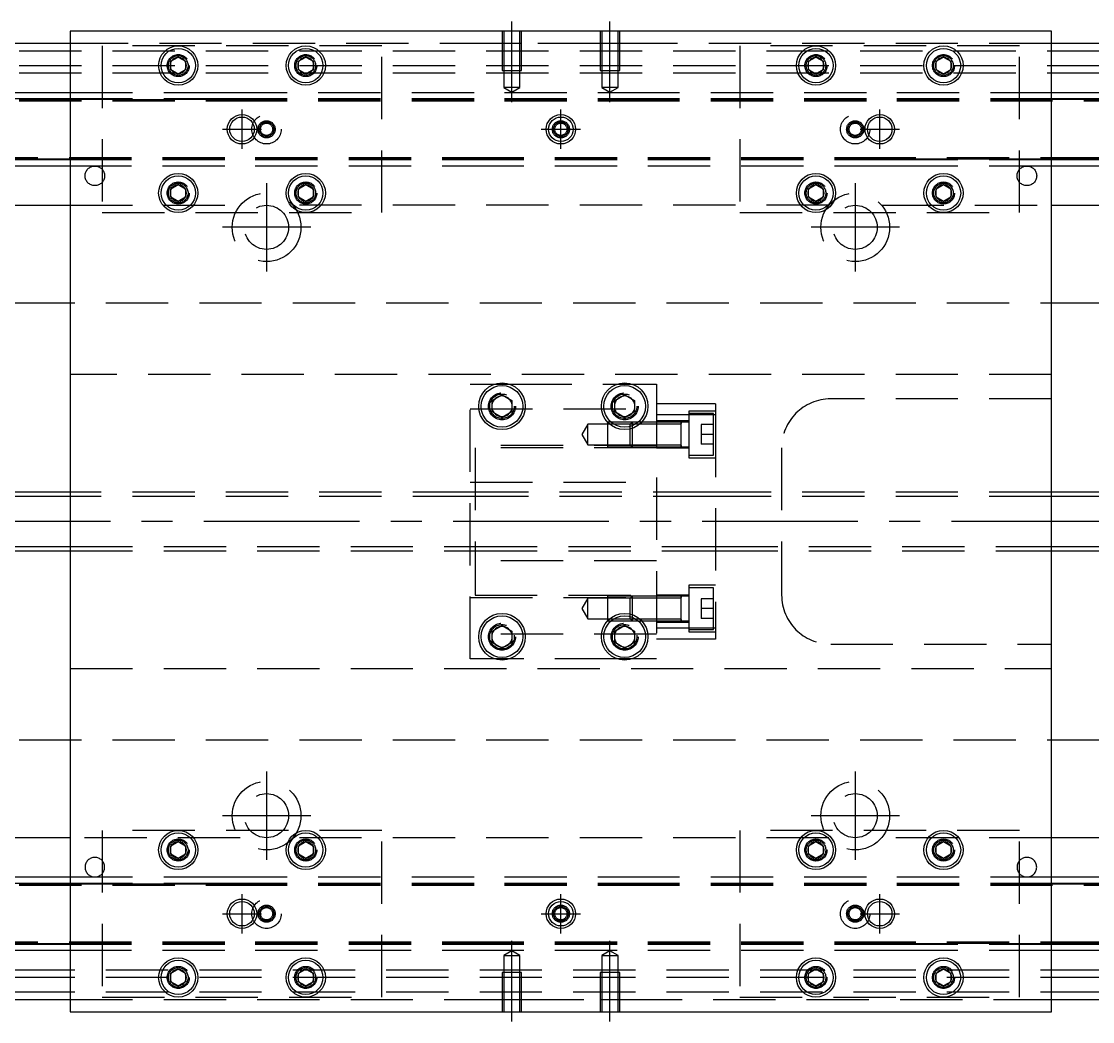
# Model space of a CAD drawing. Extents: x -8 to 830, y -263 to 102.
# Drawn here: x 210 to 428.4, y -102 to 102 of the extents above; entities that cross this region are included whole.
import ezdxf

# ---------------------------------------------------------------- set-up
doc = ezdxf.new("R2010")
doc.units = 0
doc.linetypes.add('CENTER', pattern=[50.8, 31.75, -6.35, 6.35, -6.35])
doc.linetypes.add('DASHED', pattern=[19.05, 12.7, -6.35])
doc.layers.get('0').update_dxf_attribs({"linetype": 'CONTINUOUS'})
doc.layers.add('CENTER', color=1, linetype='CENTER')

msp = doc.modelspace()

# ---------------------------------------------------------------- linework, layer by layer
at = {"color": 7, "linetype": 'CONTINUOUS'}
for p, q in [((420, 100), (220, 100)), ((220, 100), (220, -100)), ((420, -100), (420, 100)), ((220, 97.5), (0, 97.5)), ((640, 97.5), (420, 97.5)), ((240.5, 93.866026), (242, 94.73205)), ((242, 94.73205), (243.5, 93.866026)), ((266.5, 93.866026), (268, 94.73205)), ((268, 94.73205), (269.5, 93.866026)), ((370.5, 93.866026), (372, 94.73205)), ((372, 94.73205), (373.5, 93.866026)), ((396.5, 93.866026), (398, 94.73205)), ((398, 94.73205), (399.5, 93.866026)), ((240.5, 92.133974), (240.5, 93.866026)), ((242, 91.26795), (240.5, 92.133974)), ((243.5, 92.133974), (242, 91.26795)), ((243.5, 93.866026), (243.5, 92.133974)), ((266.5, 92.133974), (266.5, 93.866026)), ((268, 91.26795), (266.5, 92.133974)), ((269.5, 92.133974), (268, 91.26795)), ((269.5, 93.866026), (269.5, 92.133974)), ((370.5, 92.133974), (370.5, 93.866026)), ((372, 91.26795), (370.5, 92.133974)), ((373.5, 92.133974), (372, 91.26795)), ((373.5, 93.866026), (373.5, 92.133974)), ((396.5, 92.133974), (396.5, 93.866026)), ((398, 91.26795), (396.5, 92.133974)), ((399.5, 92.133974), (398, 91.26795)), ((399.5, 93.866026), (399.5, 92.133974)), ((0, 87.5), (220, 87.5)), ((420, 87.5), (640, 87.5)), ((0, 86.247728), (220, 86.247728)), ((420, 86.247728), (640, 86.247728)), ((220, 73.752272), (0, 73.752272)), ((220, 72.5), (0, 72.5)), ((640, 73.752272), (420, 73.752272)), ((640, 72.5), (420, 72.5)), ((240.5, 67.866026), (242, 68.73205)), ((240.5, 66.133974), (240.5, 67.866026)), ((242, 68.73205), (243.5, 67.866026)), ((243.5, 67.866026), (243.5, 66.133974)), ((266.5, 67.866026), (268, 68.73205)), ((266.5, 66.133974), (266.5, 67.866026)), ((268, 68.73205), (269.5, 67.866026)), ((269.5, 67.866026), (269.5, 66.133974)), ((370.5, 67.866026), (372, 68.73205)), ((370.5, 66.133974), (370.5, 67.866026)), ((372, 68.73205), (373.5, 67.866026)), ((373.5, 67.866026), (373.5, 66.133974)), ((396.5, 67.866026), (398, 68.73205)), ((396.5, 66.133974), (396.5, 67.866026)), ((398, 68.73205), (399.5, 67.866026)), ((399.5, 67.866026), (399.5, 66.133974)), ((242, 65.26795), (240.5, 66.133974)), ((243.5, 66.133974), (242, 65.26795)), ((268, 65.26795), (266.5, 66.133974)), ((269.5, 66.133974), (268, 65.26795)), ((372, 65.26795), (370.5, 66.133974)), ((373.5, 66.133974), (372, 65.26795)), ((398, 65.26795), (396.5, 66.133974)), ((399.5, 66.133974), (398, 65.26795)), ((145.361903, 64.5), (220, 64.5)), ((420, 64.5), (494.638097, 64.5)), ((306, 24.6547), (308, 25.809402)), ((306, 22.3453), (306, 24.6547)), ((308, 25.809402), (310, 24.6547)), ((310, 24.6547), (310, 22.3453)), ((331, 24.6547), (333, 25.809402)), ((331, 22.3453), (331, 24.6547)), ((333, 25.809402), (335, 24.6547)), ((335, 24.6547), (335, 22.3453)), ((308, 21.190598), (306, 22.3453)), ((310, 22.3453), (308, 21.190598)), ((333, 21.190598), (331, 22.3453)), ((335, 22.3453), (333, 21.190598)), ((344.5, 15.254372), (344.5, 20.253526)), ((344.5, 15.253516), (344.5, 20.253526)), ((220, 6), (60.5, 6)), ((585, 6), (420, 6)), ((60.5, -6), (220, -6)), ((420, -6), (585, -6)), ((344.5, -20.253526), (344.5, -15.253516)), ((306, -22.3453), (308, -21.190598)), ((308, -21.190598), (310, -22.3453)), ((331, -22.3453), (333, -21.190598)), ((333, -21.190598), (335, -22.3453)), ((344.5, -20.253526), (344.5, -19.85352)), ((306, -24.6547), (306, -22.3453)), ((310, -22.3453), (310, -24.6547)), ((331, -24.6547), (331, -22.3453)), ((335, -22.3453), (335, -24.6547)), ((308, -25.809402), (306, -24.6547)), ((310, -24.6547), (308, -25.809402)), ((333, -25.809402), (331, -24.6547)), ((335, -24.6547), (333, -25.809402)), ((220, -64.5), (145.361903, -64.5)), ((240.5, -66.133974), (242, -65.26795)), ((242, -65.26795), (243.5, -66.133974)), ((266.5, -66.133974), (268, -65.26795)), ((268, -65.26795), (269.5, -66.133974)), ((370.5, -66.133974), (372, -65.26795)), ((372, -65.26795), (373.5, -66.133974)), ((396.5, -66.133974), (398, -65.26795)), ((398, -65.26795), (399.5, -66.133974)), ((494.638097, -64.5), (420, -64.5)), ((240.5, -67.866026), (240.5, -66.133974)), ((243.5, -66.133974), (243.5, -67.866026)), ((266.5, -67.866026), (266.5, -66.133974)), ((269.5, -66.133974), (269.5, -67.866026)), ((370.5, -67.866026), (370.5, -66.133974)), ((373.5, -66.133974), (373.5, -67.866026)), ((396.5, -67.866026), (396.5, -66.133974)), ((399.5, -66.133974), (399.5, -67.866026)), ((242, -68.73205), (240.5, -67.866026)), ((243.5, -67.866026), (242, -68.73205)), ((268, -68.73205), (266.5, -67.866026)), ((269.5, -67.866026), (268, -68.73205)), ((372, -68.73205), (370.5, -67.866026)), ((373.5, -67.866026), (372, -68.73205)), ((398, -68.73205), (396.5, -67.866026)), ((399.5, -67.866026), (398, -68.73205)), ((0, -72.5), (220, -72.5)), ((0, -73.752272), (220, -73.752272)), ((420, -72.5), (640, -72.5)), ((420, -73.752272), (640, -73.752272)), ((220, -86.247728), (0, -86.247728)), ((640, -86.247728), (420, -86.247728)), ((220, -87.5), (0, -87.5)), ((640, -87.5), (420, -87.5)), ((240.5, -92.133974), (242, -91.26795)), ((242, -91.26795), (243.5, -92.133974)), ((266.5, -92.133974), (268, -91.26795)), ((268, -91.26795), (269.5, -92.133974)), ((370.5, -92.133974), (372, -91.26795)), ((372, -91.26795), (373.5, -92.133974)), ((396.5, -92.133974), (398, -91.26795)), ((398, -91.26795), (399.5, -92.133974)), ((240.5, -93.866026), (240.5, -92.133974)), ((242, -94.73205), (240.5, -93.866026)), ((243.5, -93.866026), (242, -94.73205)), ((243.5, -92.133974), (243.5, -93.866026)), ((266.5, -93.866026), (266.5, -92.133974)), ((268, -94.73205), (266.5, -93.866026)), ((269.5, -93.866026), (268, -94.73205)), ((269.5, -92.133974), (269.5, -93.866026)), ((370.5, -93.866026), (370.5, -92.133974)), ((372, -94.73205), (370.5, -93.866026)), ((373.5, -93.866026), (372, -94.73205)), ((373.5, -92.133974), (373.5, -93.866026)), ((396.5, -93.866026), (396.5, -92.133974)), ((398, -94.73205), (396.5, -93.866026)), ((399.5, -93.866026), (398, -94.73205)), ((399.5, -92.133974), (399.5, -93.866026)), ((0, -97.5), (220, -97.5)), ((420, -97.5), (640, -97.5)), ((220, -100), (420, -100))]:
    msp.add_line(p, q, dxfattribs=at)
at = {"color": 3, "linetype": 'DASHED'}
for p, q in [((308.000006, 100), (308.000006, 92)), ((308.35, 100), (308.35, 92)), ((311.65, 92), (311.65, 100)), ((311.999994, 92), (311.999994, 100)), ((328.000006, 100), (328.000006, 92)), ((328.35, 100), (328.35, 92)), ((331.65, 92), (331.65, 100)), ((331.999994, 92), (331.999994, 100)), ((308.000006, 97.5), (220, 97.5)), ((283.5, 97), (226.5, 97)), ((226.5, 97), (226.5, 63)), ((283.5, 63), (283.5, 97)), ((311.999994, 97.5), (308.000006, 97.5)), ((328.000006, 97.5), (311.999994, 97.5)), ((331.999994, 97.5), (328.000006, 97.5)), ((420, 97.5), (331.999994, 97.5)), ((413.5, 97), (356.5, 97)), ((356.5, 97), (356.5, 63)), ((413.5, 63), (413.5, 97)), ((0, 96), (640, 96)), ((0, 93), (640, 93)), ((243.973226, 93.326156), (244, 93)), ((266, 93), (266.023172, 93.30356)), ((308.000006, 92), (311.999994, 92)), ((308.35, 92), (308.35, 88.5)), ((311.65, 88.5), (311.65, 92)), ((328.000006, 92), (331.999994, 92)), ((328.35, 92), (328.35, 88.5)), ((331.65, 88.5), (331.65, 92)), ((373.973226, 93.326156), (374, 93)), ((396, 93), (396.023172, 93.30356)), ((0, 91.5), (640, 91.5)), ((220, 87.5), (251.5, 87.5)), ((251.5, 87.5), (308.5, 87.5)), ((311.65, 88.5), (308.35, 88.5)), ((308.35, 88.5), (310, 87.547372)), ((308.5, 87.5), (331.5, 87.5)), ((310, 87.547372), (311.65, 88.5)), ((331.65, 88.5), (328.35, 88.5)), ((328.35, 88.5), (330, 87.547372)), ((330, 87.547372), (331.65, 88.5)), ((331.5, 87.5), (388.5, 87.5)), ((388.5, 87.5), (420, 87.5)), ((0, 86.1147), (220, 86.1147)), ((0, 86.1), (251.5, 86.1)), ((0, 85.8), (251.5, 85.8)), ((220, 86.247728), (251.5, 86.247728)), ((220, 86.1147), (251.5, 86.1147)), ((251.5, 86.247728), (308.5, 86.247728)), ((251.5, 86.1147), (308.5, 86.1147)), ((251.5, 86.1), (308.5, 86.1)), ((251.5, 85.8), (308.5, 85.8)), ((308.5, 86.247728), (331.5, 86.247728)), ((308.5, 86.1147), (331.5, 86.1147)), ((308.5, 86.1), (331.5, 86.1)), ((308.5, 85.8), (331.5, 85.8)), ((331.5, 86.247728), (388.5, 86.247728)), ((331.5, 86.1147), (388.5, 86.1147)), ((331.5, 86.1), (388.5, 86.1)), ((331.5, 86.1), (388.5, 86.1)), ((331.5, 85.8), (388.5, 85.8)), ((331.5, 85.8), (388.5, 85.8)), ((388.5, 86.247728), (420, 86.247728)), ((388.5, 86.1147), (420, 86.1147)), ((388.5, 86.1), (640, 86.1)), ((388.5, 85.8), (640, 85.8)), ((420, 86.1147), (640, 86.1147)), ((251.5, 74.2), (0, 74.2)), ((251.5, 73.9), (0, 73.9)), ((220, 73.8853), (0, 73.8853)), ((251.5, 73.8853), (220, 73.8853)), ((251.5, 73.752272), (220, 73.752272)), ((251.5, 72.5), (220, 72.5)), ((308.5, 74.2), (251.5, 74.2)), ((308.5, 73.9), (251.5, 73.9)), ((308.5, 73.8853), (251.5, 73.8853)), ((308.5, 73.752272), (251.5, 73.752272)), ((308.5, 72.5), (251.5, 72.5)), ((331.5, 74.2), (308.5, 74.2)), ((331.5, 73.9), (308.5, 73.9)), ((331.5, 73.8853), (308.5, 73.8853)), ((331.5, 73.752272), (308.5, 73.752272)), ((331.5, 72.5), (308.5, 72.5)), ((388.5, 74.2), (331.5, 74.2)), ((388.5, 73.9), (331.5, 73.9)), ((388.5, 73.8853), (331.5, 73.8853)), ((388.5, 73.752272), (331.5, 73.752272)), ((388.5, 72.5), (331.5, 72.5)), ((640, 74.2), (388.5, 74.2)), ((640, 73.9), (388.5, 73.9)), ((420, 73.8853), (388.5, 73.8853)), ((420, 73.752272), (388.5, 73.752272)), ((420, 72.5), (388.5, 72.5)), ((640, 73.8853), (420, 73.8853)), ((240, 67), (240.030168, 67.346066)), ((269.973226, 67.326156), (270, 67)), ((370, 67), (370.030168, 67.346066)), ((399.973226, 67.326156), (400, 67)), ((220, 64.5), (251.5, 64.5)), ((374.638097, 64.5), (265.361903, 64.5)), ((385.361902, 64.5), (420, 64.5)), ((226.5, 63), (283.5, 63)), ((356.5, 63), (413.5, 63)), ((640, 44.5), (0, 44.5)), ((420, 30), (220, 30)), ((301.5, 28), (306.47931, 28)), ((301.5, -28), (301.5, 28)), ((306.47931, 28), (309.52069, 28)), ((309.52069, 28), (331.47931, 28)), ((331.47931, 28), (334.52069, 28)), ((334.52069, 28), (339.5, 28)), ((339.5, 28), (339.5, -28)), ((420, 25), (375, 25)), ((301.5, 23), (339.5, 23)), ((305.5, 23.5), (305.518502, 23.803588)), ((330.5, 23.5), (330.518502, 23.803588)), ((351.5, 24), (339.5, 24)), ((346.1, 22.50352), (346.1, 13.00352)), ((351.5, 22.50352), (346.1, 22.50352)), ((351.1, 22.00352), (346.1, 22.00352)), ((351.1, 13.50352), (351.1, 22.00352)), ((351.5, 24), (351.5, 21.748564)), ((325.5, 19.85352), (324.287564, 17.75352)), ((325.5, 15.65352), (325.5, 19.85352)), ((329.5, 19.85352), (325.5, 19.85352)), ((329.5, 20.253516), (329.5, 15.253526)), ((329.532604, 20.253516), (329.5, 20.253516)), ((334.1, 19.85352), (329.5, 19.85352)), ((330.25722, 20.253516), (329.532604, 20.253516)), ((334.5, 20.253518), (330.25722, 20.253516)), ((334.5, 20.25352), (334.1, 19.85352)), ((334.1, 19.39482), (334.1, 19.85352)), ((335.183046, 19.85352), (334.1, 19.85352)), ((334.5, 20.25352), (334.5, 19.523506)), ((335.742786, 20.25352), (334.5, 20.25352)), ((335.74278, 20.253516), (334.5, 20.253518)), ((336.04396, 19.85352), (335.183046, 19.85352)), ((336.467396, 20.253516), (335.74278, 20.253516)), ((336.467402, 20.25352), (335.742786, 20.25352)), ((339.5, 19.85352), (336.04396, 19.85352)), ((339.5, 20.253516), (336.467396, 20.253516)), ((339.5, 20.253518), (336.467402, 20.25352)), ((351.5, 21.748564), (339.5, 21.748564)), ((346.1, 20.50352), (339.5, 20.50352)), ((344.505, 20.25352), (339.5, 20.253518)), ((344.5, 19.85352), (339.5, 19.85352)), ((346.1, 20.25352), (344.495, 20.25352)), ((344.5, 19.996122), (344.5, 20.25352)), ((344.5, 20.25352), (344.5, 19.996072)), ((344.5, 15.51097), (344.5, 19.996122)), ((348.6, 19.75352), (348.6, 17.75352)), ((351.1, 19.75352), (348.6, 19.75352)), ((351.5, 21.748564), (351.5, -21.748564)), ((324.287564, 17.75352), (325.5, 15.65352)), ((334.1, 18.879124), (334.1, 19.39482)), ((334.1, 15.65352), (334.1, 18.879124)), ((334.5, 19.523506), (334.5, 18.99306)), ((334.5, 18.99306), (334.5, 15.25352)), ((348.6, 17.75352), (348.6, 15.75352)), ((351.1, 17.75352), (348.6, 17.75352)), ((339.5, 15.5), (301.5, 15.5)), ((325.5, 15.65352), (329.5, 15.65352)), ((329.5, 15.65352), (334.1, 15.65352)), ((334.1, 15.65352), (339.5, 15.65352)), ((334.1, 15.65352), (334.5, 15.25352)), ((334.1, 15.65352), (339.5, 15.65352)), ((339.5, 15.65352), (344.5, 15.65352)), ((344.5, 15.510988), (344.5, 15.25352)), ((344.5, 15.25352), (344.5, 15.51097)), ((351.1, 15.75352), (348.6, 15.75352)), ((302.5, 15), (302.5, -15)), ((339.5, 15), (302.5, 15)), ((329.5, 15.253526), (334.5, 15.253524)), ((334.5, 15.253524), (339.5, 15.253526)), ((334.5, 15.25352), (339.5, 15.25352)), ((339.5, 15.25352), (344.505, 15.25352)), ((339.5, 15.00352), (346.1, 15.00352)), ((344.495, 15.25352), (346.1, 15.25352)), ((344.5, 15.253516), (344.5, 15.254372)), ((346.1, 13.50352), (351.1, 13.50352)), ((365, 15), (365, -15)), ((346.1, 13.00352), (351.5, 13.00352)), ((301.5, 8), (339.5, 8)), ((302.5, 6), (220, 6)), ((302.5, 5.125), (220, 5.125)), ((351.5, 6), (302.5, 6)), ((351.5, 5.125), (302.5, 5.125)), ((420, 6), (351.5, 6)), ((420, 5.125), (351.5, 5.125)), ((220, -5.125), (302.5, -5.125)), ((220, -6), (302.5, -6)), ((302.5, -5.125), (351.5, -5.125)), ((302.5, -6), (351.5, -6)), ((351.5, -5.125), (420, -5.125)), ((351.5, -6), (420, -6)), ((339.5, -8), (301.5, -8)), ((346.1, -13.00352), (346.1, -22.50352)), ((351.5, -13.00352), (346.1, -13.00352)), ((302.5, -15), (339.5, -15)), ((334.5, -15.253524), (329.5, -15.253526)), ((329.5, -15.253526), (329.5, -20.253516)), ((334.5, -15.25352), (334.1, -15.65352)), ((334.5, -15.25352), (334.5, -18.99306)), ((339.5, -15.25352), (334.5, -15.25352)), ((339.5, -15.253526), (334.5, -15.253524)), ((346.1, -15.00352), (339.5, -15.00352)), ((344.505, -15.25352), (339.5, -15.25352)), ((346.1, -15.25352), (344.495, -15.25352)), ((344.5, -15.65352), (344.5, -15.253516)), ((344.5, -15.51092), (344.5, -15.25352)), ((344.5, -15.25352), (344.5, -15.51097)), ((351.1, -13.50352), (346.1, -13.50352)), ((351.1, -22.00352), (351.1, -13.50352)), ((301.5, -15.5), (339.5, -15.5)), ((325.5, -15.65352), (324.287564, -17.75352)), ((325.5, -19.85352), (325.5, -15.65352)), ((329.5, -15.65352), (325.5, -15.65352)), ((334.1, -15.65352), (329.5, -15.65352)), ((334.1, -18.879124), (334.1, -15.65352)), ((339.5, -15.65352), (334.1, -15.65352)), ((339.5, -15.65352), (334.1, -15.65352)), ((344.5, -15.65352), (339.5, -15.65352)), ((344.5, -19.996072), (344.5, -15.51092)), ((344.5, -19.85352), (344.5, -15.65352)), ((348.6, -15.75352), (348.6, -17.75352)), ((351.1, -15.75352), (348.6, -15.75352)), ((324.287564, -17.75352), (325.5, -19.85352)), ((334.1, -19.39482), (334.1, -18.879124)), ((334.1, -19.85352), (334.1, -19.39482)), ((334.5, -18.99306), (334.5, -19.523506)), ((334.5, -19.523506), (334.5, -20.25352)), ((348.6, -17.75352), (348.6, -19.75352)), ((351.1, -17.75352), (348.6, -17.75352)), ((325.5, -19.85352), (329.5, -19.85352)), ((329.5, -19.85352), (334.1, -19.85352)), ((329.5, -20.253516), (329.532604, -20.253516)), ((329.532604, -20.253516), (330.25722, -20.253516)), ((330.25722, -20.253516), (334.5, -20.253518)), ((334.1, -19.85352), (335.183046, -19.85352)), ((334.1, -19.85352), (334.5, -20.25352)), ((334.5, -20.253518), (335.74278, -20.253516)), ((334.5, -20.25352), (335.742786, -20.25352)), ((335.183046, -19.85352), (336.04396, -19.85352)), ((335.74278, -20.253516), (336.467396, -20.253516)), ((335.742786, -20.25352), (336.467402, -20.25352)), ((336.04396, -19.85352), (339.5, -19.85352)), ((336.467396, -20.253516), (339.5, -20.253516)), ((336.467402, -20.25352), (339.5, -20.253518)), ((339.5, -19.85352), (344.5, -19.85352)), ((339.5, -20.253518), (344.505, -20.25352)), ((339.5, -20.50352), (346.1, -20.50352)), ((351.5, -21.748564), (339.5, -21.748564)), ((344.495, -20.25352), (346.1, -20.25352)), ((344.5, -19.996054), (344.5, -20.25352)), ((344.5, -20.25352), (344.5, -19.996072)), ((351.1, -19.75352), (348.6, -19.75352)), ((351.5, -21.748564), (351.5, -24)), ((339.5, -23), (301.5, -23)), ((310.483582, -23.213962), (310.5, -23.5)), ((335.483582, -23.213962), (335.5, -23.5)), ((351.5, -24), (339.5, -24)), ((346.1, -22.00352), (351.1, -22.00352)), ((346.1, -22.50352), (351.5, -22.50352)), ((375, -25), (420, -25)), ((306.47931, -28), (301.5, -28)), ((309.52069, -28), (306.47931, -28)), ((331.47931, -28), (309.52069, -28)), ((334.52069, -28), (331.47931, -28)), ((339.5, -28), (334.52069, -28)), ((220, -30), (420, -30)), ((0, -44.5), (640, -44.5)), ((283.5, -63), (226.5, -63)), ((226.5, -63), (226.5, -97)), ((283.5, -97), (283.5, -63)), ((413.5, -63), (356.5, -63)), ((356.5, -63), (356.5, -97)), ((413.5, -97), (413.5, -63)), ((254.638097, -64.5), (220, -64.5)), ((374.638097, -64.5), (265.361903, -64.5)), ((420, -64.5), (385.361902, -64.5)), ((243.973226, -66.673844), (244, -67)), ((266, -67), (266.023172, -66.69644)), ((373.973226, -66.673844), (374, -67)), ((396, -67), (396.023172, -66.69644)), ((0, -73.8853), (220, -73.8853)), ((0, -73.9), (251.5, -73.9)), ((0, -74.2), (251.5, -74.2)), ((220, -72.5), (251.5, -72.5)), ((220, -73.752272), (251.5, -73.752272)), ((220, -73.8853), (251.5, -73.8853)), ((251.5, -72.5), (308.5, -72.5)), ((251.5, -73.752272), (308.5, -73.752272)), ((251.5, -73.8853), (308.5, -73.8853)), ((251.5, -73.9), (308.5, -73.9)), ((251.5, -74.2), (308.5, -74.2)), ((308.5, -72.5), (331.5, -72.5)), ((308.5, -73.752272), (331.5, -73.752272)), ((308.5, -73.8853), (331.5, -73.8853)), ((308.5, -73.9), (331.5, -73.9)), ((308.5, -74.2), (331.5, -74.2)), ((331.5, -72.5), (388.5, -72.5)), ((331.5, -73.752272), (388.5, -73.752272)), ((331.5, -73.8853), (388.5, -73.8853)), ((331.5, -73.9), (388.5, -73.9)), ((331.5, -74.2), (388.5, -74.2)), ((388.5, -72.5), (420, -72.5)), ((388.5, -73.752272), (420, -73.752272)), ((388.5, -73.8853), (420, -73.8853)), ((388.5, -73.9), (640, -73.9)), ((388.5, -74.2), (640, -74.2)), ((420, -73.8853), (640, -73.8853)), ((251.5, -85.8), (0, -85.8)), ((251.5, -86.1), (0, -86.1)), ((220, -86.1147), (0, -86.1147)), ((251.5, -86.1147), (220, -86.1147)), ((251.5, -86.247728), (220, -86.247728)), ((308.5, -85.8), (251.5, -85.8)), ((308.5, -86.1), (251.5, -86.1)), ((308.5, -86.1147), (251.5, -86.1147)), ((308.5, -86.247728), (251.5, -86.247728)), ((331.5, -85.8), (308.5, -85.8)), ((331.5, -86.1), (308.5, -86.1)), ((331.5, -86.1147), (308.5, -86.1147)), ((331.5, -86.247728), (308.5, -86.247728)), ((388.5, -85.8), (331.5, -85.8)), ((388.5, -85.8), (331.5, -85.8)), ((388.5, -86.1), (331.5, -86.1)), ((388.5, -86.1), (331.5, -86.1)), ((388.5, -86.1147), (331.5, -86.1147)), ((388.5, -86.247728), (331.5, -86.247728)), ((640, -85.8), (388.5, -85.8)), ((640, -86.1), (388.5, -86.1)), ((420, -86.1147), (388.5, -86.1147)), ((420, -86.247728), (388.5, -86.247728)), ((640, -86.1147), (420, -86.1147)), ((251.5, -87.5), (220, -87.5)), ((308.5, -87.5), (251.5, -87.5)), ((310, -87.547372), (308.35, -88.5)), ((308.35, -88.5), (310, -88.5)), ((308.35, -88.5), (308.35, -92)), ((331.5, -87.5), (308.5, -87.5)), ((311.65, -88.5), (310, -87.547372)), ((310, -88.5), (311.65, -88.5)), ((311.65, -92), (311.65, -88.5)), ((330, -87.547372), (328.35, -88.5)), ((328.35, -88.5), (330, -88.5)), ((328.35, -88.5), (328.35, -92)), ((331.65, -88.5), (330, -87.547372)), ((330, -88.5), (331.65, -88.5)), ((388.5, -87.5), (331.5, -87.5)), ((331.65, -92), (331.65, -88.5)), ((420, -87.5), (388.5, -87.5)), ((640, -91.5), (0, -91.5)), ((640, -93), (0, -93)), ((240, -93), (240.030168, -92.653934)), ((269.973226, -92.673844), (270, -93)), ((311.999994, -92), (308.000006, -92)), ((308.000006, -92), (308.000006, -100)), ((308.35, -92), (308.35, -100)), ((311.65, -100), (311.65, -92)), ((311.999994, -100), (311.999994, -92)), ((331.999994, -92), (328.000006, -92)), ((328.000006, -92), (328.000006, -100)), ((328.35, -92), (328.35, -100)), ((331.65, -100), (331.65, -92)), ((331.999994, -100), (331.999994, -92)), ((370, -93), (370.030168, -92.653934)), ((399.973226, -92.673844), (400, -93)), ((640, -96), (0, -96)), ((220, -97.5), (308.000006, -97.5)), ((226.5, -97), (283.5, -97)), ((308.000006, -97.5), (311.999994, -97.5)), ((311.999994, -97.5), (328.000006, -97.5)), ((328.000006, -97.5), (331.999994, -97.5)), ((331.999994, -97.5), (420, -97.5)), ((356.5, -97), (413.5, -97))]:
    msp.add_line(p, q, dxfattribs=at)
at = {"color": 3, "linetype": 'CONTINUOUS'}
for p, q in [((220, 5.125), (60.5, 5.125)), ((585, 5.125), (420, 5.125)), ((60.5, -5.125), (220, -5.125)), ((420, -5.125), (585, -5.125))]:
    msp.add_line(p, q, dxfattribs=at)
at = {"color": 7, "linetype": 'CONTINUOUS'}
for centre, radius in [((242, 93), 4), ((242, 93), 3.5), ((268, 93), 4), ((268, 93), 3.5), ((372, 93), 4), ((372, 93), 3.5), ((398, 93), 4), ((398, 93), 3.5), ((320, 80), 3), ((255, 80), 2.5), ((320, 80), 2.5), ((385, 80), 2.5), ((242, 67), 4), ((242, 67), 3.5), ((268, 67), 4), ((268, 67), 3.5), ((372, 67), 4), ((372, 67), 3.5), ((398, 67), 4), ((398, 67), 3.5), ((308, 23.5), 4.75), ((308, 23.5), 4.25), ((333, 23.5), 4.75), ((333, 23.5), 4.25), ((308, -23.5), 4.75), ((308, -23.5), 4.25), ((333, -23.5), 4.75), ((333, -23.5), 4.25), ((242, -67), 4), ((268, -67), 4), ((372, -67), 4), ((398, -67), 4), ((242, -67), 3.5), ((268, -67), 3.5), ((372, -67), 3.5), ((398, -67), 3.5), ((255, -80), 2.5), ((320, -80), 3), ((320, -80), 2.5), ((385, -80), 2.5), ((242, -93), 4), ((242, -93), 3.5), ((268, -93), 4), ((268, -93), 3.5), ((372, -93), 4), ((372, -93), 3.5), ((398, -93), 4), ((398, -93), 3.5)]:
    msp.add_circle(centre, radius, dxfattribs=at)
at = {"color": 3, "linetype": 'DASHED'}
for centre, radius in [((242, 93), 2.25), ((242, 93), 2), ((268, 93), 2.25), ((268, 93), 2), ((372, 93), 2.25), ((372, 93), 2), ((398, 93), 2.25), ((398, 93), 2), ((260, 80), 3), ((380, 80), 3), ((260, 80), 1.75), ((260, 80), 1.5), ((260, 80), 1.25), ((320, 80), 1.75), ((320, 80), 1.5), ((320, 80), 1.25), ((380, 80), 1.75), ((380, 80), 1.5), ((380, 80), 1.25), ((225, 70.5), 2), ((415, 70.5), 2), ((242, 67), 2.25), ((242, 67), 2), ((268, 67), 2.25), ((268, 67), 2), ((372, 67), 2.25), ((372, 67), 2), ((398, 67), 2.25), ((398, 67), 2), ((260, 60), 7), ((380, 60), 7), ((260, 60), 4.5), ((380, 60), 4.5), ((308, 23.5), 2.75), ((333, 23.5), 2.75), ((308, 23.5), 2.5), ((333, 23.5), 2.5), ((308, -23.5), 2.75), ((308, -23.5), 2.5), ((333, -23.5), 2.75), ((333, -23.5), 2.5), ((260, -60), 7), ((380, -60), 7), ((260, -60), 4.5), ((380, -60), 4.5), ((242, -67), 2.25), ((242, -67), 2), ((268, -67), 2.25), ((268, -67), 2), ((372, -67), 2.25), ((372, -67), 2), ((398, -67), 2.25), ((398, -67), 2), ((260, -80), 3), ((260, -80), 1.75), ((260, -80), 1.5), ((320, -80), 1.75), ((320, -80), 1.5), ((380, -80), 3), ((380, -80), 1.75), ((380, -80), 1.5), ((260, -80), 1.25), ((320, -80), 1.25), ((380, -80), 1.25), ((242, -93), 2.25), ((242, -93), 2), ((268, -93), 2.25), ((268, -93), 2), ((372, -93), 2.25), ((372, -93), 2), ((398, -93), 2.25), ((398, -93), 2)]:
    msp.add_circle(centre, radius, dxfattribs=at)
at = {"color": 3, "linetype": 'CONTINUOUS'}
for centre in [(255, 80), (385, 80), (255, -80), (385, -80)]:
    msp.add_circle(centre, 3, dxfattribs=at)
at = {"color": 7, "linetype": 'CONTINUOUS'}
for centre, radius, start, end in [((242, 93), 1.65, 144.619977, 155.380023), ((242, 93), 1.65, 95.380023, 144.619977), ((242, 93), 1.65, 84.619977, 95.380023), ((242, 93), 1.65, 35.380023, 84.619977), ((242, 93), 1.65, 24.619977, 35.380023), ((268, 93), 1.65, 144.619977, 155.380023), ((268, 93), 1.65, 95.380023, 144.619977), ((268, 93), 1.65, 84.619977, 95.380023), ((268, 93), 1.65, 35.380023, 84.619977), ((268, 93), 1.65, 24.619977, 35.380023), ((372, 93), 1.65, 144.619977, 155.380023), ((372, 93), 1.65, 95.380023, 144.619977), ((372, 93), 1.65, 84.619977, 95.380023), ((372, 93), 1.65, 35.380023, 84.619977), ((372, 93), 1.65, 24.619977, 35.380023), ((398, 93), 1.65, 144.619977, 155.380023), ((398, 93), 1.65, 95.380023, 144.619977), ((398, 93), 1.65, 84.619977, 95.380023), ((398, 93), 1.65, 35.380023, 84.619977), ((398, 93), 1.65, 24.619977, 35.380023), ((242, 93), 1.65, 155.380023, 180), ((242, 93), 1.65, 180, 204.619977), ((242, 93), 1.65, 204.619977, 215.380023), ((242, 93), 1.65, 215.380023, 264.619977), ((242, 93), 1.65, 275.380023, 324.619977), ((242, 93), 1.65, 324.619977, 335.380023), ((242, 93), 1.65, 335.380023, 24.619977), ((268, 93), 1.65, 155.380023, 180), ((268, 93), 1.65, 180, 204.619977), ((268, 93), 1.65, 204.619977, 215.380023), ((268, 93), 1.65, 215.380023, 264.619977), ((268, 93), 1.65, 275.380023, 324.619977), ((268, 93), 1.65, 324.619977, 335.380023), ((268, 93), 1.65, 335.380023, 24.619977), ((372, 93), 1.65, 155.380023, 180), ((372, 93), 1.65, 180, 204.619977), ((372, 93), 1.65, 204.619977, 215.380023), ((372, 93), 1.65, 215.380023, 264.619977), ((372, 93), 1.65, 275.380023, 324.619977), ((372, 93), 1.65, 324.619977, 335.380023), ((372, 93), 1.65, 335.380023, 24.619977), ((398, 93), 1.65, 155.380023, 180), ((398, 93), 1.65, 180, 204.619977), ((398, 93), 1.65, 204.619977, 215.380023), ((398, 93), 1.65, 215.380023, 264.619977), ((398, 93), 1.65, 275.380023, 324.619977), ((398, 93), 1.65, 324.619977, 335.380023), ((398, 93), 1.65, 335.380023, 24.619977), ((242, 93), 1.65, 264.619977, 275.380023), ((268, 93), 1.65, 264.619977, 275.380023), ((372, 93), 1.65, 264.619977, 275.380023), ((398, 93), 1.65, 264.619977, 275.380023), ((242, 67), 1.65, 144.619977, 155.380023), ((242, 67), 1.65, 95.380023, 144.619977), ((242, 67), 1.65, 84.619977, 95.380023), ((242, 67), 1.65, 35.380023, 84.619977), ((242, 67), 1.65, 24.619977, 35.380023), ((268, 67), 1.65, 144.619977, 155.380023), ((268, 67), 1.65, 95.380023, 144.619977), ((268, 67), 1.65, 84.619977, 95.380023), ((268, 67), 1.65, 35.380023, 84.619977), ((268, 67), 1.65, 24.619977, 35.380023), ((372, 67), 1.65, 144.619977, 155.380023), ((372, 67), 1.65, 95.380023, 144.619977), ((372, 67), 1.65, 84.619977, 95.380023), ((372, 67), 1.65, 35.380023, 84.619977), ((372, 67), 1.65, 24.619977, 35.380023), ((398, 67), 1.65, 144.619977, 155.380023), ((398, 67), 1.65, 95.380023, 144.619977), ((398, 67), 1.65, 84.619977, 95.380023), ((398, 67), 1.65, 35.380023, 84.619977), ((398, 67), 1.65, 24.619977, 35.380023), ((242, 67), 1.65, 155.380023, 180), ((242, 67), 1.65, 180, 204.619977), ((242, 67), 1.65, 204.619977, 215.380023), ((242, 67), 1.65, 215.380023, 264.619977), ((242, 67), 1.65, 275.380023, 324.619977), ((242, 67), 1.65, 324.619977, 335.380023), ((242, 67), 1.65, 335.380023, 24.619977), ((268, 67), 1.65, 155.380023, 180), ((268, 67), 1.65, 180, 204.619977), ((268, 67), 1.65, 204.619977, 215.380023), ((268, 67), 1.65, 215.380023, 264.619977), ((268, 67), 1.65, 275.380023, 324.619977), ((268, 67), 1.65, 324.619977, 335.380023), ((268, 67), 1.65, 335.380023, 24.619977), ((372, 67), 1.65, 155.380023, 180), ((372, 67), 1.65, 180, 204.619977), ((372, 67), 1.65, 204.619977, 215.380023), ((372, 67), 1.65, 215.380023, 264.619977), ((372, 67), 1.65, 275.380023, 324.619977), ((372, 67), 1.65, 324.619977, 335.380023), ((372, 67), 1.65, 335.380023, 24.619977), ((398, 67), 1.65, 155.380023, 180), ((398, 67), 1.65, 180, 204.619977), ((398, 67), 1.65, 204.619977, 215.380023), ((398, 67), 1.65, 215.380023, 264.619977), ((398, 67), 1.65, 275.380023, 324.619977), ((398, 67), 1.65, 324.619977, 335.380023), ((398, 67), 1.65, 335.380023, 24.619977), ((242, 67), 1.65, 264.619977, 275.380023), ((268, 67), 1.65, 264.619977, 275.380023), ((372, 67), 1.65, 264.619977, 275.380023), ((398, 67), 1.65, 264.619977, 275.380023), ((308, 23.5), 2.1, 162.24721, 180), ((308, 23.5), 2.1, 137.75279, 162.24721), ((308, 23.5), 2.1, 102.24721, 137.75279), ((308, 23.5), 2.1, 77.75279, 102.24721), ((308, 23.5), 2.1, 42.24721, 77.75279), ((308, 23.5), 2.1, 17.75279, 42.24721), ((308, 23.5), 2.1, 342.24721, 17.75279), ((333, 23.5), 2.1, 162.24721, 180), ((333, 23.5), 2.1, 137.75279, 162.24721), ((333, 23.5), 2.1, 102.24721, 137.75279), ((333, 23.5), 2.1, 77.75279, 102.24721), ((333, 23.5), 2.1, 42.24721, 77.75279), ((333, 23.5), 2.1, 17.75279, 42.24721), ((333, 23.5), 2.1, 342.24721, 17.75279), ((308, 23.5), 2.1, 180, 197.75279), ((308, 23.5), 2.1, 197.75279, 222.24721), ((308, 23.5), 2.1, 222.24721, 257.75279), ((308, 23.5), 2.1, 282.24721, 317.75279), ((308, 23.5), 2.1, 317.75279, 342.24721), ((333, 23.5), 2.1, 180, 197.75279), ((333, 23.5), 2.1, 197.75279, 222.24721), ((333, 23.5), 2.1, 222.24721, 257.75279), ((333, 23.5), 2.1, 282.24721, 317.75279), ((333, 23.5), 2.1, 317.75279, 342.24721), ((308, 23.5), 2.1, 257.75279, 282.24721), ((333, 23.5), 2.1, 257.75279, 282.24721), ((308, -23.5), 2.1, 102.24721, 137.75279), ((308, -23.5), 2.1, 77.75279, 102.24721), ((308, -23.5), 2.1, 42.24721, 77.75279), ((333, -23.5), 2.1, 102.24721, 137.75279), ((333, -23.5), 2.1, 77.75279, 102.24721), ((333, -23.5), 2.1, 42.24721, 77.75279), ((308, -23.5), 2.1, 162.24721, 180), ((308, -23.5), 2.1, 180, 197.75279), ((308, -23.5), 2.1, 137.75279, 162.24721), ((308, -23.5), 2.1, 17.75279, 42.24721), ((308, -23.5), 2.1, 342.24721, 17.75279), ((333, -23.5), 2.1, 162.24721, 180), ((333, -23.5), 2.1, 180, 197.75279), ((333, -23.5), 2.1, 137.75279, 162.24721), ((333, -23.5), 2.1, 17.75279, 42.24721), ((333, -23.5), 2.1, 342.24721, 17.75279), ((308, -23.5), 2.1, 197.75279, 222.24721), ((308, -23.5), 2.1, 222.24721, 257.75279), ((308, -23.5), 2.1, 257.75279, 282.24721), ((308, -23.5), 2.1, 282.24721, 317.75279), ((308, -23.5), 2.1, 317.75279, 342.24721), ((333, -23.5), 2.1, 197.75279, 222.24721), ((333, -23.5), 2.1, 222.24721, 257.75279), ((333, -23.5), 2.1, 257.75279, 282.24721), ((333, -23.5), 2.1, 282.24721, 317.75279), ((333, -23.5), 2.1, 317.75279, 342.24721), ((242, -67), 1.65, 95.380023, 144.619977), ((242, -67), 1.65, 84.619977, 95.380023), ((242, -67), 1.65, 35.380023, 84.619977), ((268, -67), 1.65, 95.380023, 144.619977), ((268, -67), 1.65, 84.619977, 95.380023), ((268, -67), 1.65, 35.380023, 84.619977), ((372, -67), 1.65, 95.380023, 144.619977), ((372, -67), 1.65, 84.619977, 95.380023), ((372, -67), 1.65, 35.380023, 84.619977), ((398, -67), 1.65, 95.380023, 144.619977), ((398, -67), 1.65, 84.619977, 95.380023), ((398, -67), 1.65, 35.380023, 84.619977), ((242, -67), 1.65, 155.380023, 180), ((242, -67), 1.65, 180, 204.619977), ((242, -67), 1.65, 144.619977, 155.380023), ((242, -67), 1.65, 204.619977, 215.380023), ((242, -67), 1.65, 24.619977, 35.380023), ((242, -67), 1.65, 324.619977, 335.380023), ((242, -67), 1.65, 335.380023, 24.619977), ((268, -67), 1.65, 155.380023, 180), ((268, -67), 1.65, 180, 204.619977), ((268, -67), 1.65, 144.619977, 155.380023), ((268, -67), 1.65, 204.619977, 215.380023), ((268, -67), 1.65, 24.619977, 35.380023), ((268, -67), 1.65, 324.619977, 335.380023), ((268, -67), 1.65, 335.380023, 24.619977), ((372, -67), 1.65, 155.380023, 180), ((372, -67), 1.65, 180, 204.619977), ((372, -67), 1.65, 144.619977, 155.380023), ((372, -67), 1.65, 204.619977, 215.380023), ((372, -67), 1.65, 24.619977, 35.380023), ((372, -67), 1.65, 324.619977, 335.380023), ((372, -67), 1.65, 335.380023, 24.619977), ((398, -67), 1.65, 155.380023, 180), ((398, -67), 1.65, 180, 204.619977), ((398, -67), 1.65, 144.619977, 155.380023), ((398, -67), 1.65, 204.619977, 215.380023), ((398, -67), 1.65, 24.619977, 35.380023), ((398, -67), 1.65, 324.619977, 335.380023), ((398, -67), 1.65, 335.380023, 24.619977), ((242, -67), 1.65, 215.380023, 264.619977), ((242, -67), 1.65, 264.619977, 275.380023), ((242, -67), 1.65, 275.380023, 324.619977), ((268, -67), 1.65, 215.380023, 264.619977), ((268, -67), 1.65, 264.619977, 275.380023), ((268, -67), 1.65, 275.380023, 324.619977), ((372, -67), 1.65, 215.380023, 264.619977), ((372, -67), 1.65, 264.619977, 275.380023), ((372, -67), 1.65, 275.380023, 324.619977), ((398, -67), 1.65, 215.380023, 264.619977), ((398, -67), 1.65, 264.619977, 275.380023), ((398, -67), 1.65, 275.380023, 324.619977), ((242, -93), 1.65, 95.380023, 144.619977), ((242, -93), 1.65, 84.619977, 95.380023), ((242, -93), 1.65, 35.380023, 84.619977), ((268, -93), 1.65, 95.380023, 144.619977), ((268, -93), 1.65, 84.619977, 95.380023), ((268, -93), 1.65, 35.380023, 84.619977), ((372, -93), 1.65, 95.380023, 144.619977), ((372, -93), 1.65, 84.619977, 95.380023), ((372, -93), 1.65, 35.380023, 84.619977), ((398, -93), 1.65, 95.380023, 144.619977), ((398, -93), 1.65, 84.619977, 95.380023), ((398, -93), 1.65, 35.380023, 84.619977), ((242, -93), 1.65, 155.380023, 180), ((242, -93), 1.65, 180, 204.619977), ((242, -93), 1.65, 144.619977, 155.380023), ((242, -93), 1.65, 204.619977, 215.380023), ((242, -93), 1.65, 24.619977, 35.380023), ((242, -93), 1.65, 324.619977, 335.380023), ((242, -93), 1.65, 335.380023, 24.619977), ((268, -93), 1.65, 155.380023, 180), ((268, -93), 1.65, 180, 204.619977), ((268, -93), 1.65, 144.619977, 155.380023), ((268, -93), 1.65, 204.619977, 215.380023), ((268, -93), 1.65, 24.619977, 35.380023), ((268, -93), 1.65, 324.619977, 335.380023), ((268, -93), 1.65, 335.380023, 24.619977), ((372, -93), 1.65, 155.380023, 180), ((372, -93), 1.65, 180, 204.619977), ((372, -93), 1.65, 144.619977, 155.380023), ((372, -93), 1.65, 204.619977, 215.380023), ((372, -93), 1.65, 24.619977, 35.380023), ((372, -93), 1.65, 324.619977, 335.380023), ((372, -93), 1.65, 335.380023, 24.619977), ((398, -93), 1.65, 155.380023, 180), ((398, -93), 1.65, 180, 204.619977), ((398, -93), 1.65, 144.619977, 155.380023), ((398, -93), 1.65, 204.619977, 215.380023), ((398, -93), 1.65, 24.619977, 35.380023), ((398, -93), 1.65, 324.619977, 335.380023), ((398, -93), 1.65, 335.380023, 24.619977), ((242, -93), 1.65, 215.380023, 264.619977), ((242, -93), 1.65, 264.619977, 275.380023), ((242, -93), 1.65, 275.380023, 324.619977), ((268, -93), 1.65, 215.380023, 264.619977), ((268, -93), 1.65, 264.619977, 275.380023), ((268, -93), 1.65, 275.380023, 324.619977), ((372, -93), 1.65, 215.380023, 264.619977), ((372, -93), 1.65, 264.619977, 275.380023), ((372, -93), 1.65, 275.380023, 324.619977), ((398, -93), 1.65, 215.380023, 264.619977), ((398, -93), 1.65, 264.619977, 275.380023), ((398, -93), 1.65, 275.380023, 324.619977)]:
    msp.add_arc(centre, radius, start, end, dxfattribs=at)
at = {"color": 3, "linetype": 'DASHED'}
for centre, radius, start, end in [((375, 15), 10, 90, 180), ((375, -15), 10, 180, 270), ((225, -70.5), 2, 90, 270), ((225, -70.5), 2, 270, 90), ((415, -70.5), 2, 90, 270), ((415, -70.5), 2, 270, 90)]:
    msp.add_arc(centre, radius, start, end, dxfattribs=at)
at = {"layer": 'CENTER', "color": 1, "linetype": 'CENTER'}
for p, q in [((310, 85.547372), (310, 102)), ((330, 85.547372), (330, 102)), ((255, 76), (255, 84)), ((320, 76), (320, 84)), ((385, 76), (385, 84)), ((251, 80), (259, 80)), ((316, 80), (324, 80)), ((381, 80), (389, 80)), ((260, 69), (260, 51)), ((380, 69), (380, 51)), ((269, 60), (251, 60)), ((389, 60), (371, 60)), ((685.361871, 0), (-8.32213, 0)), ((260, -51), (260, -69)), ((380, -51), (380, -69)), ((269, -60), (251, -60)), ((389, -60), (371, -60)), ((255, -84), (255, -76)), ((320, -84), (320, -76)), ((385, -84), (385, -76)), ((251, -80), (259, -80)), ((316, -80), (324, -80)), ((381, -80), (389, -80)), ((310, -102), (310, -85.547372)), ((330, -102), (330, -85.547372))]:
    msp.add_line(p, q, dxfattribs=at)

doc.saveas('drawing.dxf')
